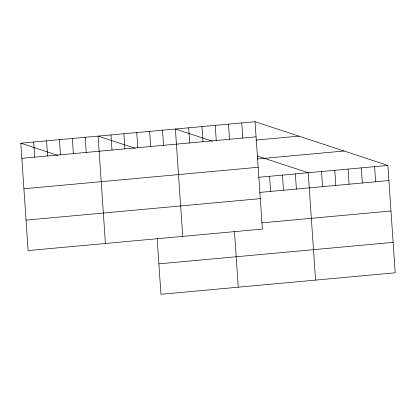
<?xml version="1.0" encoding="UTF-8"?>
<svg xmlns="http://www.w3.org/2000/svg" width="416" height="416" viewBox="0 0 416 416"><rect width="100%" height="100%" fill="white"/><g stroke="black" fill="none" stroke-linecap="round" stroke-linejoin="round"><path stroke-width="0.62" d="M255.044 121.711L262.366 229.076L28.122 250.567L20.8 143.198L255.044 121.711L387.878 165.433L395.2 272.802L160.956 294.289L157.16 238.638M21.83 158.33L256.074 136.838M255.897 140.083L298.88 136.136M257.317 158.964L344.042 151.003M23.904 188.765L258.149 167.274M258.638 177.294L387.878 165.433M259.667 192.421L388.913 180.56M26.047 220.126L260.291 198.635M261.742 222.856L390.988 211M158.881 263.853L393.125 242.362M212.493 141.227L175.401 129.017L182.723 236.382M257.452 156.026L308.235 172.739L315.557 280.108M135.195 148.32L98.103 136.11L105.42 243.474M20.8 143.198L57.892 155.407M374.608 166.65L375.638 181.782M361.332 167.872L362.362 182.998M348.057 169.088L349.092 184.215M334.786 170.305L335.816 185.432M321.511 171.522L322.54 186.649M295.355 173.924L296.384 189.051M282.469 175.105L283.504 190.232M269.589 176.285L270.618 191.417M241.769 122.928L242.804 138.055M228.498 124.145L229.528 139.272M234.463 231.551L238.254 287.201M215.223 125.362L216.252 140.488M201.947 126.578L202.982 141.71M188.677 127.8L189.706 142.927M162.516 130.198L163.55 145.324M149.635 131.378L150.665 146.51M136.75 132.564L137.784 147.69M123.869 133.744L124.899 148.871M110.984 134.924L112.013 150.051M85.218 137.29L86.247 152.417M72.332 138.471L73.367 153.598M59.452 139.656L60.481 154.783M46.566 140.837L47.601 155.964M33.686 142.017L34.715 157.144"/></g></svg>
